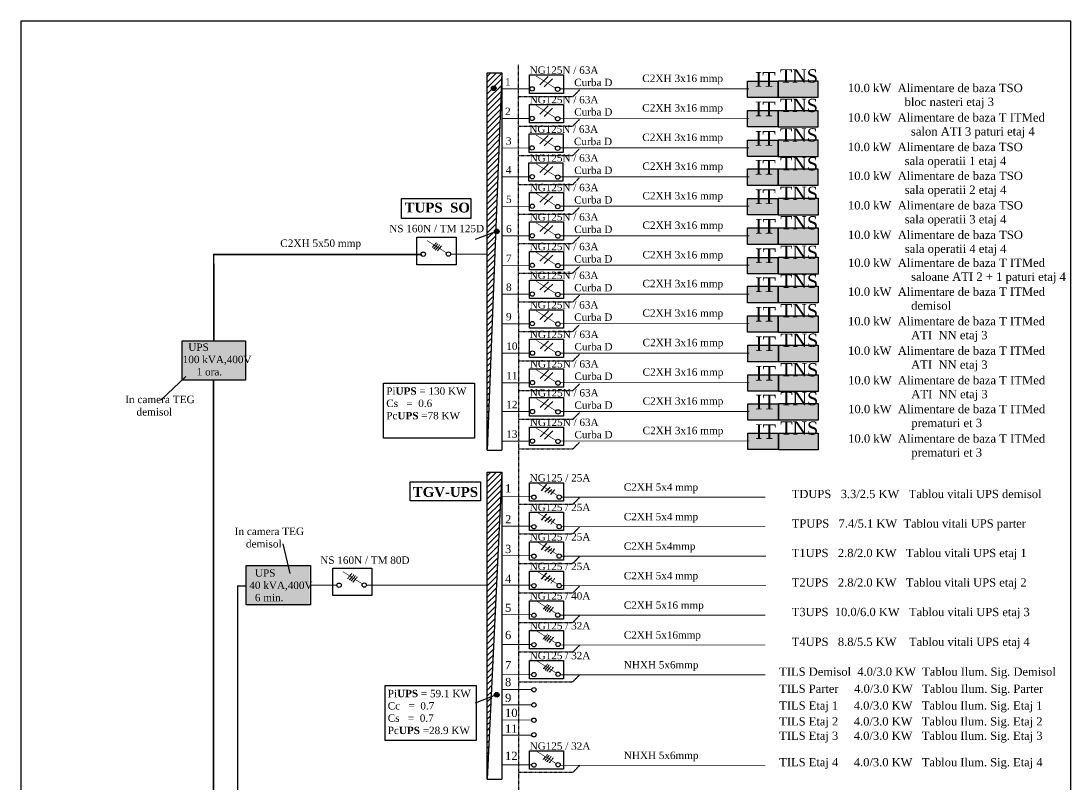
# Model space of a CAD drawing. Header units: inches. Extents: x -369701 to 85886, y 28217 to 66726.
# Drawn here: x -369701 to -353701, y 55089 to 66726 of the extents above; entities that cross this region are included whole.
import ezdxf

# ---------------------------------------------------------------- set-up
doc = ezdxf.new("R2010")
doc.units = ezdxf.units.IN
doc.header["$MEASUREMENT"] = 0
doc.linetypes.add('DASHED', pattern=[0.75, 0.5, -0.25])
doc.linetypes.add('DOUBLE_DASHED', pattern=[1.093611, 0.529167, -0.211667, 0.141111, -0.211667])
doc.layers.add('Circuite', color=7, linetype='Continuous', lineweight=25)
doc.layers.add('circuite iluminat normal', color=7, linetype='Continuous')
doc.layers.add('ELECTRICAL', color=7, linetype='Continuous')
doc.styles.get("Standard").update_dxf_attribs({"font": 'arial.ttf'})

msp = doc.modelspace()

# ---------------------------------------------------------------- hatches: boundary and pattern name
at = {"layer": 'Circuite', "linetype": 'DASHED', "ltscale": 5, "true_color": 0xffe79e}
for points in [[(-366281, 61248), (-366281, 61849), (-367243, 61849), (-367243, 61248)], [(-365302, 57811), (-365302, 58412), (-366264, 58412), (-366264, 57811)]]:
    msp.add_hatch(color=41, dxfattribs=at).paths.add_polyline_path(points)
at = {"layer": 'circuite iluminat normal', "true_color": 0xffe085}
for points in [[(-358165, 65560), (-358165, 65811), (-358630, 65811), (-358630, 65560)], [(-358165, 65110), (-358165, 65361), (-358630, 65361), (-358630, 65110)], [(-358165, 64660), (-358165, 64911), (-358631, 64911), (-358631, 64660)], [(-358163, 64219), (-358163, 64470), (-358629, 64470), (-358629, 64219)], [(-358163, 63769), (-358163, 64020), (-358628, 64020), (-358628, 63769)], [(-358162, 63319), (-358162, 63570), (-358628, 63570), (-358628, 63319)], [(-358162, 62869), (-358162, 63120), (-358628, 63120), (-358628, 62869)], [(-358162, 62429), (-358162, 62680), (-358628, 62680), (-358628, 62429)], [(-358162, 61979), (-358162, 62230), (-358628, 62230), (-358628, 61979)], [(-358160, 61529), (-358160, 61780), (-358625, 61780), (-358625, 61529)], [(-358160, 61079), (-358160, 61330), (-358625, 61330), (-358625, 61079)], [(-358160, 60639), (-358160, 60890), (-358625, 60890), (-358625, 60639)], [(-358160, 60189), (-358160, 60440), (-358625, 60440), (-358625, 60189)]]:
    msp.add_hatch(color=41, dxfattribs=at).paths.add_polyline_path(points)
at = {"layer": 'circuite iluminat normal', "true_color": 0xff8a8a}
for points in [[(-357557, 65557), (-357557, 65813), (-358165, 65813), (-358165, 65557)], [(-357557, 65107), (-357557, 65363), (-358165, 65363), (-358165, 65107)], [(-357558, 64657), (-357558, 64913), (-358165, 64913), (-358165, 64657)], [(-357556, 64217), (-357556, 64473), (-358163, 64473), (-358163, 64217)], [(-357555, 63767), (-357555, 64023), (-358163, 64023), (-358163, 63767)], [(-357555, 63317), (-357555, 63573), (-358162, 63573), (-358162, 63317)], [(-357555, 62867), (-357555, 63123), (-358162, 63123), (-358162, 62867)], [(-357555, 62427), (-357555, 62682), (-358162, 62682), (-358162, 62427)], [(-357555, 61977), (-357555, 62232), (-358162, 62232), (-358162, 61977)], [(-357552, 61527), (-357552, 61782), (-358160, 61782), (-358160, 61527)], [(-357552, 61077), (-357552, 61332), (-358160, 61332), (-358160, 61077)], [(-357552, 60636), (-357552, 60892), (-358160, 60892), (-358160, 60636)], [(-357552, 60186), (-357552, 60442), (-358160, 60442), (-358160, 60186)]]:
    msp.add_hatch(color=11, dxfattribs=at).paths.add_polyline_path(points)
at = {"layer": 'ELECTRICAL', "linetype": 'Continuous'}
h = msp.add_hatch(dxfattribs=at)
h.set_pattern_fill('ANSI31', color=5, scale=500, style=0)
h.set_pattern_definition([(45, (-306466.104, 113439), (-44.194174, 44.194174), [])])
h.paths.add_polyline_path([(-362373, 65936), (-362597, 65936), (-362597, 60182)])
for points in [[(-362533, 65701, 1), (-362462, 65701, 1)], [(-362488, 63518, 1), (-362417, 63518, 1)], [(-362488, 56450, 1), (-362417, 56450, 1)]]:
    msp.add_hatch(color=5, dxfattribs=at).paths.add_polyline_path(points)
h = msp.add_hatch(dxfattribs=at)
h.set_pattern_fill('ANSI31', color=5, scale=500, style=0)
h.set_pattern_definition([(45, (-306466.104, 107349.005), (-44.194174, 44.194174), [])])
h.paths.add_polyline_path([(-362373, 59846), (-362597, 59846), (-362597, 55165)])

# ---------------------------------------------------------------- linework, layer by layer
at = {"layer": 'Circuite', "linetype": 'Continuous'}
for p, q in [((-367566, 60949), (-367189, 61304)), ((-362597, 60182), (-362373, 60182)), ((-365599, 58301), (-365706, 58755))]:
    msp.add_line(p, q, dxfattribs=at)
at = {"layer": 'Circuite', "color": 5, "linetype": 'Continuous', "ltscale": 5}
for points in [[(-363905, 64020), (-362846, 64020), (-362846, 63715), (-363905, 63715)], [(-363769, 59698), (-362698, 59698), (-362698, 59409), (-363769, 59409)]]:
    msp.add_lwpolyline(points, close=True, dxfattribs=at)
at = {"layer": 'Circuite', "linetype": 'Continuous', "const_width": 25, "flags": 128}
for points in [[(-366762, 61849), (-366765, 63167), (-363589, 63167)], [(-361490, 53940), (-360172, 53940), (-360172, 54537), (-366767, 54537), (-366767, 61248)]]:
    msp.add_lwpolyline(points, dxfattribs=at)
at = {"layer": 'circuite iluminat normal'}
for p, q in [((-361797, 65755), (-361667, 65881)), ((-361731, 65720), (-361601, 65846)), ((-361797, 65305), (-361667, 65431)), ((-361731, 65270), (-361601, 65396)), ((-361797, 64855), (-361668, 64981)), ((-361731, 64820), (-361601, 64946)), ((-361795, 64414), (-361666, 64541)), ((-361729, 64379), (-361599, 64506)), ((-361795, 63964), (-361665, 64091)), ((-361728, 63929), (-361599, 64056)), ((-361795, 63514), (-361665, 63641)), ((-361728, 63479), (-361598, 63606)), ((-361795, 63064), (-361665, 63191)), ((-361728, 63029), (-361599, 63156)), ((-361795, 62624), (-361665, 62750)), ((-361728, 62589), (-361599, 62715)), ((-361795, 62174), (-361665, 62300)), ((-361728, 62139), (-361599, 62265)), ((-361792, 61724), (-361662, 61850)), ((-361725, 61689), (-361596, 61815)), ((-361792, 61274), (-361662, 61400)), ((-361725, 61239), (-361596, 61365)), ((-361792, 60834), (-361662, 60960)), ((-361725, 60799), (-361596, 60925)), ((-361792, 60384), (-361662, 60510)), ((-361725, 60349), (-361596, 60475))]:
    msp.add_line(p, q, dxfattribs=at)
for points in [[(-358630, 65811), (-358165, 65811), (-358165, 65560), (-358630, 65560)], [(-358165, 65813), (-357557, 65813), (-357557, 65557), (-358165, 65557)], [(-358630, 65361), (-358165, 65361), (-358165, 65110), (-358630, 65110)], [(-358165, 65363), (-357557, 65363), (-357557, 65107), (-358165, 65107)], [(-358631, 64911), (-358165, 64911), (-358165, 64660), (-358631, 64660)], [(-358165, 64913), (-357558, 64913), (-357558, 64657), (-358165, 64657)], [(-358629, 64470), (-358163, 64470), (-358163, 64219), (-358629, 64219)], [(-358163, 64473), (-357556, 64473), (-357556, 64217), (-358163, 64217)], [(-358628, 64020), (-358163, 64020), (-358163, 63769), (-358628, 63769)], [(-358163, 64023), (-357555, 64023), (-357555, 63767), (-358163, 63767)], [(-358628, 63570), (-358162, 63570), (-358162, 63319), (-358628, 63319)], [(-358162, 63573), (-357555, 63573), (-357555, 63317), (-358162, 63317)], [(-358628, 63120), (-358162, 63120), (-358162, 62869), (-358628, 62869)], [(-358162, 63123), (-357555, 63123), (-357555, 62867), (-358162, 62867)], [(-358628, 62680), (-358162, 62680), (-358162, 62429), (-358628, 62429)], [(-358162, 62682), (-357555, 62682), (-357555, 62427), (-358162, 62427)], [(-358628, 62230), (-358162, 62230), (-358162, 61979), (-358628, 61979)], [(-358162, 62232), (-357555, 62232), (-357555, 61977), (-358162, 61977)], [(-358625, 61780), (-358160, 61780), (-358160, 61529), (-358625, 61529)], [(-358160, 61782), (-357552, 61782), (-357552, 61527), (-358160, 61527)], [(-358625, 61330), (-358160, 61330), (-358160, 61079), (-358625, 61079)], [(-358160, 61332), (-357552, 61332), (-357552, 61077), (-358160, 61077)], [(-358625, 60890), (-358160, 60890), (-358160, 60639), (-358625, 60639)], [(-358160, 60892), (-357552, 60892), (-357552, 60636), (-358160, 60636)], [(-358625, 60440), (-358160, 60440), (-358160, 60189), (-358625, 60189)], [(-358160, 60442), (-357552, 60442), (-357552, 60186), (-358160, 60186)]]:
    msp.add_lwpolyline(points, close=True, dxfattribs=at)
at = {"layer": 'ELECTRICAL', "linetype": 'Continuous'}
for p, q in [((-362373, 65936), (-362597, 60182)), ((-363604, 63170), (-363604, 63170)), ((-361939, 62928), (-361939, 62928)), ((-361939, 62488), (-361939, 62488)), ((-361939, 62038), (-361939, 62038)), ((-361936, 61588), (-361936, 61588)), ((-361936, 61138), (-361936, 61138)), ((-361936, 60697), (-361936, 60697)), ((-361936, 60247), (-361936, 60247)), ((-362373, 59846), (-362597, 55165)), ((-361767, 59562), (-361689, 59661)), ((-361717, 59548), (-361639, 59619)), ((-361675, 59526), (-361611, 59583)), ((-361934, 59280), (-361934, 59280)), ((-361767, 59112), (-361689, 59211)), ((-361717, 59098), (-361639, 59169)), ((-361675, 59076), (-361611, 59133)), ((-361767, 58662), (-361689, 58761)), ((-361717, 58648), (-361639, 58719)), ((-361675, 58626), (-361611, 58683)), ((-361767, 58212), (-361689, 58311)), ((-361717, 58197), (-361639, 58269)), ((-364887, 58122), (-364887, 58122)), ((-361675, 58176), (-361611, 58233)), ((-361934, 57218), (-361934, 57218)), ((-361939, 56961), (-361939, 56961)), ((-361934, 56763), (-361934, 56763)), ((-361939, 56506), (-361939, 56506)), ((-361939, 56274), (-361939, 56274)), ((-361939, 56042), (-361939, 56042)), ((-361939, 55810), (-361939, 55810)), ((-361934, 55382), (-361934, 55382)), ((-361939, 55219), (-361939, 55219)), ((-362597, 55165), (-362373, 55165))]:
    msp.add_line(p, q, dxfattribs=at)
at = {"layer": 'ELECTRICAL', "linetype": 'DOUBLE_DASHED'}
for p, q in [((-362124, 66063), (-362109, 31887)), ((-361292, 65573), (-361191, 65674)), ((-362112, 65573), (-361292, 65573)), ((-362112, 65123), (-361292, 65123)), ((-361292, 65123), (-361191, 65224)), ((-362114, 64673), (-361294, 64673)), ((-361294, 64673), (-361193, 64774)), ((-361292, 64232), (-361191, 64334)), ((-362112, 64232), (-361292, 64232)), ((-361294, 63782), (-361192, 63884)), ((-362113, 63782), (-361294, 63782)), ((-361293, 63332), (-361192, 63434)), ((-363430, 63273), (-363369, 63350)), ((-363409, 63252), (-363348, 63329)), ((-363383, 63236), (-363321, 63313)), ((-363356, 63218), (-363294, 63295)), ((-362113, 63332), (-361293, 63332)), ((-362113, 62882), (-361293, 62882)), ((-361293, 62882), (-361192, 62984)), ((-362113, 62442), (-361293, 62442)), ((-361293, 62442), (-361192, 62543)), ((-361293, 61992), (-361192, 62093)), ((-362113, 61992), (-361293, 61992)), ((-361291, 61542), (-361189, 61643)), ((-362110, 61542), (-361291, 61542)), ((-361291, 61092), (-361189, 61193)), ((-362110, 61092), (-361291, 61092)), ((-362110, 60652), (-361291, 60652)), ((-361291, 60652), (-361189, 60753)), ((-362110, 60202), (-361291, 60202)), ((-361291, 60202), (-361189, 60303)), ((-361630, 59501), (-361568, 59578)), ((-361292, 59355), (-361191, 59456)), ((-362112, 59355), (-361292, 59355)), ((-361630, 59051), (-361568, 59128)), ((-362112, 58905), (-361292, 58905)), ((-361292, 58905), (-361191, 59006)), ((-361630, 58601), (-361568, 58678)), ((-362112, 58455), (-361292, 58455)), ((-361292, 58455), (-361191, 58556)), ((-364722, 58222), (-364661, 58299)), ((-364692, 58204), (-364630, 58281)), ((-364666, 58188), (-364604, 58265)), ((-364638, 58170), (-364577, 58247)), ((-361630, 58151), (-361568, 58227)), ((-361292, 58005), (-361191, 58106)), ((-362112, 58005), (-361292, 58005)), ((-361739, 57755), (-361677, 57832)), ((-361713, 57739), (-361651, 57816)), ((-361685, 57721), (-361624, 57798)), ((-361648, 57710), (-361587, 57787)), ((-361292, 57555), (-361191, 57656)), ((-362112, 57555), (-361292, 57555)), ((-361739, 57300), (-361677, 57377)), ((-361713, 57284), (-361651, 57361)), ((-361685, 57266), (-361624, 57343)), ((-361648, 57250), (-361587, 57327)), ((-361292, 57105), (-361191, 57206)), ((-362112, 57105), (-361292, 57105)), ((-361739, 56845), (-361677, 56922)), ((-361713, 56829), (-361651, 56906)), ((-361685, 56811), (-361624, 56888)), ((-361648, 56795), (-361587, 56872)), ((-362112, 56650), (-361292, 56650)), ((-361292, 56650), (-361191, 56751)), ((-361739, 55464), (-361677, 55541)), ((-361713, 55448), (-361651, 55525)), ((-361685, 55430), (-361624, 55507)), ((-361648, 55414), (-361587, 55491)), ((-361292, 55269), (-361191, 55370)), ((-362112, 55269), (-361292, 55269))]:
    msp.add_line(p, q, dxfattribs=at)
at = {"layer": 'ELECTRICAL', "color": 5, "linetype": 'Continuous'}
for p, q in [((-362777, 63398), (-362455, 63523)), ((-362777, 56330), (-362455, 56455))]:
    msp.add_line(p, q, dxfattribs=at)
at = {"layer": 'ELECTRICAL', "linetype": 'Continuous', "flags": 128}
msp.add_lwpolyline([(-369701, 28226), (-353701, 28226), (-353701, 66726), (-369701, 66726)], close=True, dxfattribs=at)
at = {"layer": 'ELECTRICAL', "linetype": 'Continuous'}
for points in [[(-362597, 60182), (-362597, 65936), (-362373, 65936), (-362373, 60182)], [(-362597, 55165), (-362597, 59846), (-362373, 59846), (-362373, 55165)]]:
    msp.add_lwpolyline(points, dxfattribs=at)
for points in [[(-361953, 65903), (-361435, 65903), (-361435, 65623), (-361953, 65623)], [(-361953, 65453), (-361435, 65453), (-361435, 65173), (-361953, 65173)], [(-361957, 65003), (-361439, 65003), (-361439, 64723), (-361957, 64723)], [(-361960, 64563), (-361442, 64563), (-361442, 64283), (-361960, 64283)], [(-361953, 64113), (-361435, 64113), (-361435, 63833), (-361953, 63833)], [(-361953, 63663), (-361435, 63663), (-361435, 63383), (-361953, 63383)], [(-363667, 63428), (-363072, 63428), (-363072, 63010), (-363667, 63010)], [(-361953, 63213), (-361435, 63213), (-361435, 62933), (-361953, 62933)], [(-361953, 62773), (-361435, 62773), (-361435, 62493), (-361953, 62493)], [(-361953, 62323), (-361435, 62323), (-361435, 62043), (-361953, 62043)], [(-367243, 61849), (-366281, 61849), (-366281, 61248), (-367243, 61248)], [(-361950, 61873), (-361432, 61873), (-361432, 61593), (-361950, 61593)], [(-361950, 61423), (-361432, 61423), (-361432, 61143), (-361950, 61143)], [(-361950, 60982), (-361432, 60982), (-361432, 60702), (-361950, 60702)], [(-361950, 60532), (-361432, 60532), (-361432, 60252), (-361950, 60252)], [(-361953, 59685), (-361435, 59685), (-361435, 59405), (-361953, 59405)], [(-361953, 59235), (-361435, 59235), (-361435, 58955), (-361953, 58955)], [(-361953, 58785), (-361435, 58785), (-361435, 58505), (-361953, 58505)], [(-366268, 58423), (-365290, 58423), (-365290, 57822), (-366268, 57822)], [(-364949, 58380), (-364355, 58380), (-364355, 57962), (-364949, 57962)], [(-361953, 58335), (-361435, 58335), (-361435, 58055), (-361953, 58055)], [(-361953, 57885), (-361435, 57885), (-361435, 57605), (-361953, 57605)], [(-361953, 57430), (-361435, 57430), (-361435, 57150), (-361953, 57150)], [(-361953, 56975), (-361435, 56975), (-361435, 56695), (-361953, 56695)], [(-361953, 55595), (-361435, 55595), (-361435, 55315), (-361953, 55315)]]:
    msp.add_lwpolyline(points, close=True, dxfattribs=at)
at = {"layer": 'ELECTRICAL', "linetype": 'Continuous', "flags": 128}
for points, const_width in [([(-361549, 65697), (-361852, 65887)], 9.1), ([(-361549, 65697), (-361852, 65887)], 9.1), ([(-362373, 65690), (-361945, 65690)], 13.6), ([(-362373, 65690), (-361946, 65690)], 13.6), ([(-362373, 65690), (-361945, 65690)], 13.6), ([(-361494, 65691), (-358605, 65691)], 13.6), ([(-361549, 65247), (-361852, 65437)], 9.1), ([(-361549, 65247), (-361852, 65437)], 9.1), ([(-362373, 65240), (-361945, 65240)], 13.6), ([(-362373, 65240), (-361946, 65240)], 13.6), ([(-362373, 65240), (-361945, 65240)], 13.6), ([(-361494, 65241), (-358605, 65241)], 13.6), ([(-361550, 64797), (-361852, 64987)], 9.1), ([(-361550, 64797), (-361852, 64987)], 9.1), ([(-362373, 64790), (-361946, 64790)], 13.6), ([(-362373, 64790), (-361946, 64790)], 13.6), ([(-361494, 64791), (-358605, 64791)], 13.6), ([(-361548, 64357), (-361850, 64547)], 9.1), ([(-361548, 64357), (-361850, 64547)], 9.1), ([(-362377, 64350), (-361944, 64350)], 13.6), ([(-362373, 64350), (-361946, 64350)], 13.6), ([(-361492, 64351), (-358603, 64351)], 13.6), ([(-361547, 63907), (-361850, 64097)], 9.1), ([(-361547, 63907), (-361850, 64097)], 9.1), ([(-362373, 63900), (-361943, 63900)], 13.6), ([(-362373, 63900), (-361943, 63900)], 13.6), ([(-361492, 63901), (-358603, 63901)], 13.6), ([(-361547, 63457), (-361849, 63647)], 9.1), ([(-361547, 63457), (-361849, 63647)], 9.1), ([(-363215, 63189), (-363514, 63377)], 9), ([(-362373, 63450), (-361943, 63450)], 13.6), ([(-362373, 63450), (-361943, 63450)], 13.6), ([(-361491, 63451), (-358602, 63451)], 13.6), ([(-361547, 63007), (-361849, 63197)], 9.1), ([(-361547, 63007), (-361849, 63197)], 9.1), ([(-363154, 63170), (-362602, 63170)], 18), ([(-362373, 63000), (-361943, 63000)], 13.6), ([(-362373, 63000), (-361943, 63000)], 13.6), ([(-361491, 63001), (-358602, 63001)], 13.6), ([(-361547, 62567), (-361849, 62756)], 9.1), ([(-361547, 62567), (-361849, 62756)], 9.1), ([(-362373, 62559), (-361943, 62559)], 13.6), ([(-362373, 62559), (-361943, 62559)], 13.6), ([(-361491, 62560), (-358602, 62560)], 13.6), ([(-361547, 62117), (-361849, 62306)], 9.1), ([(-361547, 62117), (-361849, 62306)], 9.1), ([(-362373, 62109), (-361943, 62109)], 13.6), ([(-362373, 62109), (-361943, 62109)], 13.6), ([(-361491, 62110), (-358602, 62110)], 13.6), ([(-361544, 61667), (-361846, 61856)], 9.1), ([(-361544, 61667), (-361846, 61856)], 9.1), ([(-362371, 61659), (-361940, 61659)], 13.6), ([(-362371, 61659), (-361940, 61659)], 13.6), ([(-361489, 61660), (-358600, 61660)], 13.6), ([(-361544, 61217), (-361847, 61406)], 9.1), ([(-361544, 61217), (-361847, 61406)], 9.1), ([(-362371, 61209), (-361940, 61209)], 13.6), ([(-362371, 61209), (-361940, 61209)], 13.6), ([(-361489, 61210), (-358600, 61210)], 13.6), ([(-361544, 60776), (-361847, 60966)], 9.1), ([(-361544, 60776), (-361847, 60966)], 9.1), ([(-362371, 60769), (-361940, 60769)], 13.6), ([(-362371, 60769), (-361940, 60769)], 13.6), ([(-361489, 60770), (-358600, 60770)], 13.6), ([(-361544, 60326), (-361847, 60516)], 9.1), ([(-361544, 60326), (-361847, 60516)], 9.1), ([(-362371, 60319), (-361940, 60319)], 13.6), ([(-362371, 60319), (-361940, 60319)], 13.6), ([(-361489, 60320), (-358600, 60320)], 13.6), ([(-361526, 59488), (-361825, 59676)], 9), ([(-361526, 59488), (-361825, 59676)], 9), ([(-362370, 59472), (-361917, 59472)], 13.5), ([(-362370, 59472), (-361917, 59472)], 13.5), ([(-361478, 59465), (-358359, 59465)], 13.5), ([(-361526, 59038), (-361825, 59226)], 9), ([(-361526, 59038), (-361825, 59226)], 9), ([(-362370, 59022), (-361917, 59022)], 13.5), ([(-362370, 59022), (-361917, 59022)], 13.5), ([(-361478, 59015), (-358359, 59015)], 13.5), ([(-361478, 59015), (-358359, 59015)], 13.5), ([(-361526, 58588), (-361825, 58776)], 9), ([(-361526, 58588), (-361825, 58776)], 9), ([(-362370, 58572), (-361917, 58572)], 13.5), ([(-361478, 58565), (-358347, 58565)], 13.5), ([(-361478, 58565), (-358359, 58565)], 13.5), ([(-364498, 58141), (-364797, 58329)], 9), ([(-361526, 58138), (-361825, 58326)], 9), ([(-361526, 58138), (-361825, 58326)], 9), ([(-359706, 54803), (-366401, 54803), (-366397, 58111), (-366268, 58111)], 20), ([(-365289, 58122), (-364887, 58122)], 18), ([(-364437, 58122), (-362602, 58122)], 18), ([(-362370, 58122), (-361917, 58122)], 13.5), ([(-361478, 58115), (-358347, 58115)], 13.5), ([(-361478, 58115), (-358359, 58115)], 13.5), ([(-361545, 57692), (-361844, 57880)], 9), ([(-362370, 57672), (-361917, 57672)], 13.5), ([(-361478, 57665), (-358359, 57665)], 13.5), ([(-361545, 57237), (-361844, 57425)], 9), ([(-362370, 57217), (-361917, 57217)], 13.5), ([(-362370, 57217), (-361917, 57217)], 13.5), ([(-362370, 57217), (-361940, 57217)], 9), ([(-361478, 57210), (-358359, 57210)], 13.5), ([(-361545, 56782), (-361844, 56970)], 9), ([(-362370, 56762), (-361917, 56762)], 13.5), ([(-362370, 56762), (-361917, 56762)], 13.5), ([(-362370, 56762), (-361940, 56762)], 9), ([(-361478, 56755), (-358359, 56755)], 13.5), ([(-362370, 56530), (-361917, 56530)], 13.5), ([(-362370, 56530), (-361917, 56530)], 13.5), ([(-362370, 56298), (-361917, 56298)], 13.5), ([(-362370, 56298), (-361917, 56298)], 13.5), ([(-362370, 56066), (-361917, 56066)], 13.5), ([(-362370, 56066), (-361917, 56066)], 13.5), ([(-362370, 55834), (-361917, 55834)], 13.5), ([(-362370, 55834), (-361917, 55834)], 13.5), ([(-361545, 55401), (-361844, 55589)], 9), ([(-362370, 55381), (-361917, 55381)], 13.5), ([(-362370, 55381), (-361917, 55381)], 13.5), ([(-362370, 55381), (-361940, 55381)], 9), ([(-361478, 55374), (-358359, 55374)], 13.5)]:
    msp.add_lwpolyline(points, dxfattribs=dict(at, const_width=const_width))
at = {"layer": 'ELECTRICAL', "color": 5, "linetype": 'Continuous'}
for points in [[(-364178, 61202), (-362788, 61202), (-362788, 60363), (-364178, 60363)], [(-364154, 56590), (-362765, 56590), (-362765, 55751), (-364154, 55751)]]:
    msp.add_lwpolyline(points, close=True, dxfattribs=at)
for centre in [(-362498, 65701), (-362452, 63518), (-362452, 56450)]:
    msp.add_circle(centre, 35.5, dxfattribs=at)
at = {"layer": 'ELECTRICAL', "linetype": 'Continuous'}
for centre, radius in [((-361913, 65691), 33.5), ((-361912, 65691), 33.5), ((-361523, 65686), 33.5), ((-361913, 65241), 33.5), ((-361912, 65241), 33.5), ((-361523, 65236), 33.5), ((-361913, 64791), 33.5), ((-361913, 64791), 33.5), ((-361523, 64786), 33.5), ((-361911, 64351), 33.5), ((-361521, 64346), 33.5), ((-361910, 63901), 33.5), ((-361910, 63901), 33.5), ((-361521, 63896), 33.5), ((-361910, 63451), 33.5), ((-361910, 63451), 33.5), ((-361520, 63446), 33.5), ((-363572, 63170), 33.1), ((-363187, 63171), 33.1), ((-361910, 63001), 33.5), ((-361910, 63001), 33.5), ((-361520, 62996), 33.5), ((-361910, 62561), 33.5), ((-361910, 62561), 33.5), ((-361520, 62555), 33.5), ((-361910, 62111), 33.5), ((-361910, 62111), 33.5), ((-361520, 62105), 33.5), ((-361907, 61661), 33.5), ((-361907, 61661), 33.5), ((-361518, 61655), 33.5), ((-361907, 61211), 33.5), ((-361907, 61211), 33.5), ((-361518, 61205), 33.5), ((-361907, 60770), 33.5), ((-361907, 60770), 33.5), ((-361518, 60765), 33.5), ((-361907, 60320), 33.5), ((-361907, 60320), 33.5), ((-361518, 60315), 33.5), ((-361884, 59464), 33.1), ((-361500, 59465), 33.1), ((-361884, 59014), 33.1), ((-361500, 59015), 33.1), ((-361884, 58564), 33.1), ((-361500, 58565), 33.1), ((-364854, 58122), 33.1), ((-364470, 58123), 33.1), ((-361884, 58114), 33.1), ((-361500, 58115), 33.1), ((-361884, 57664), 33.1), ((-361522, 57665), 33.1), ((-361884, 57214), 33.1), ((-361517, 57219), 33.1), ((-361884, 56759), 33.1), ((-361517, 56764), 33.1), ((-361884, 56527), 33.1), ((-361884, 56295), 33.1), ((-361884, 56063), 33.1), ((-361884, 55840), 33.1), ((-361884, 55378), 33.1), ((-361517, 55384), 33.1)]:
    msp.add_circle(centre, radius, dxfattribs=at)

# ---------------------------------------------------------------- texts
at = {"layer": 'Circuite', "attachment_point": 1}
for s, insert, char_height, width in [('{\\fTimes New Roman|b0|i0|c0|p18;     \\H0.6x;   IT}', (-359471, 65947), 371.25, 12530.24), ('{\\fTimes New Roman|b0|i0|c0|p18;    \\H0.5x;    TNS}', (-359053, 65990), 405, 13669.35), ('{\\fTimes New Roman|b0|i0|c0|p18;     \\H0.6x;   IT}', (-359471, 65497), 371.25, 12530.24), ('{\\fTimes New Roman|b0|i0|c0|p18;    \\H0.5x;    TNS}', (-359053, 65540), 405, 13669.35), ('{\\fTimes New Roman|b0|i0|c0|p18;     \\H0.6x;   IT}', (-359471, 65047), 371.25, 12530.24), ('{\\fTimes New Roman|b0|i0|c0|p18;    \\H0.5x;    TNS}', (-359053, 65090), 405, 13669.35), ('{\\fTimes New Roman|b0|i0|c0|p18;    \\H0.5x;    TNS}', (-359051, 64650), 405, 13669.35), ('{\\fTimes New Roman|b0|i0|c0|p18;     \\H0.6x;   IT}', (-359469, 64607), 371.25, 12530.24), ('{\\fTimes New Roman|b0|i0|c0|p18;    \\H0.5x;    TNS}', (-359051, 64200), 405, 13669.35), ('{\\fTimes New Roman|b0|i0|c0|p18;     \\H0.6x;   IT}', (-359469, 64157), 371.25, 12530.24), ('{\\fTimes New Roman|b0|i0|c0|p18;     \\H0.6x;   IT}', (-359468, 63707), 371.25, 12530.24), ('{\\fTimes New Roman|b0|i0|c0|p18;    \\H0.5x;    TNS}', (-359050, 63750), 405, 13669.35), ('{\\fTimes New Roman|b0|i0|c0|p18;     \\H0.6x;   IT}', (-359468, 63257), 371.25, 12530.24), ('{\\fTimes New Roman|b0|i0|c0|p18;    \\H0.5x;    TNS}', (-359050, 63300), 405, 13669.35), ('{\\fTimes New Roman|b0|i0|c0|p18;     \\H0.6x;   IT}', (-359468, 62816), 371.25, 12530.24), ('{\\fTimes New Roman|b0|i0|c0|p18;    \\H0.5x;    TNS}', (-359050, 62859), 405, 13669.35), ('{\\fTimes New Roman|b0|i0|c0|p18;    \\H0.5x;    TNS}', (-359050, 62409), 405, 13669.35), ('{\\fTimes New Roman|b0|i0|c0|p18;     \\H0.6x;   IT}', (-359468, 62366), 371.25, 12530.24), ('{\\fTimes New Roman|b0|i0|c0|p18;    \\H0.5x;    TNS}', (-359048, 61959), 405, 13669.35), ('{\\fTimes New Roman|b0|i0|c0|p18;     \\H0.6x;   IT}', (-359466, 61916), 371.25, 12530.24), ('{\\fTimes New Roman|b0|i0|c0|p18;     \\H0.6x;   IT}', (-359466, 61466), 371.25, 12530.24), ('{\\fTimes New Roman|b0|i0|c0|p18;    \\H0.5x;    TNS}', (-359048, 61509), 405, 13669.35), ('{\\fTimes New Roman|b0|i0|c0|p18;     \\H0.6x;   IT}', (-359466, 61026), 371.25, 12530.24), ('{\\fTimes New Roman|b0|i0|c0|p18;    \\H0.5x;    TNS}', (-359048, 61069), 405, 13669.35), ('{\\fTimes New Roman|b0|i0|c0|p18;     \\H0.6x;   IT}', (-359466, 60576), 371.25, 12530.24), ('{\\fTimes New Roman|b0|i0|c0|p18;    \\H0.5x;    TNS}', (-359048, 60619), 405, 13669.35)]:
    msp.add_mtext(s, dxfattribs=dict(at, insert=insert, char_height=char_height, width=width))
at = {"layer": 'Circuite', "color": 5, "linetype": 'Continuous', "char_height": 112.507, "width": 1639.19, "attachment_point": 1}
for s, insert in [('{\\fTimes New Roman|b0|i0|c0|p18;Pi\\fTimes New Roman|b1|i0|c0|p18;UPS\\fTimes New Roman|b0|i0|c0|p18; = 130 KW\\PCs   =  0.6\\PPc\\fTimes New Roman|b1|i0|c0|p18;UPS\\fTimes New Roman|b0|i0|c0|p18; =78 KW}', (-364135, 61139)), ('{\\fTimes New Roman|b0|i0|c0|p18;Pi\\fTimes New Roman|b1|i0|c0|p18;UPS\\fTimes New Roman|b0|i0|c0|p18; = 59.1 KW\\PCc   =  0.7\\PCs   =  0.7\\PPc\\fTimes New Roman|b1|i0|c0|p18;UPS\\fTimes New Roman|b0|i0|c0|p18; =28.9 KW}', (-364112, 56526))]:
    msp.add_mtext(s, dxfattribs=dict(at, insert=insert))
at = {"layer": 'ELECTRICAL', "linetype": 'Continuous', "attachment_point": 1}
for s, insert, char_height, width in [('{\\fTimes New Roman|b0|i0|c0|p18;NG125N / 63A\\P                Curba D}', (-361950, 66033), 112.5, 31494.36), ('{\\fTimes New Roman|b0|i0|c0|p18;1}', (-362325, 65854), 113.74, 366.69), ('{\\fTimes New Roman|b0|i0|c0|p18;NG125N / 63A\\P                Curba D}', (-361950, 65583), 112.5, 31494.36), ('{\\fTimes New Roman|b0|i0|c0|p18;2}', (-362325, 65404), 113.74, 366.69), ('{\\fTimes New Roman|b0|i0|c0|p18;NG125N / 63A\\P                Curba D}', (-361954, 65133), 112.5, 31494.36), ('{\\fTimes New Roman|b0|i0|c0|p18;3}', (-362312, 64954), 113.74, 366.69), ('{\\fTimes New Roman|b0|i0|c0|p18;NG125N / 63A\\P                Curba D}', (-361950, 64693), 112.5, 31494.36), ('{\\fTimes New Roman|b0|i0|c0|p18;4}', (-362313, 64514), 113.74, 366.69), ('{\\fTimes New Roman|b0|i0|c0|p18;NG125N / 63A\\P                Curba D}', (-361950, 64243), 112.5, 31494.36), ('{\\fTimes New Roman|b0|i0|c0|p18;5}', (-362310, 64064), 113.74, 366.69), ('{\\fTimes New Roman|b1|i0|c0|p18;\\C5;TUPS  SO}', (-363855, 63956), 150, 3202.08), ('{\\fTimes New Roman|b0|i0|c0|p18;NG125N / 63A\\P                Curba D}', (-361950, 63793), 112.5, 31494.36), ('{\\fTimes New Roman|b0|i0|c0|p18;  \\H1.1201x;NS 160N / TM 125D}', (-364165, 63617), 100.45, 3202.08), ('{\\fTimes New Roman|b0|i0|c0|p18;6}', (-362310, 63614), 113.74, 366.69), ('{\\fTimes New Roman|b0|i0|c0|p18;NG125N / 63A\\P                Curba D}', (-361950, 63343), 112.5, 31494.36), ('{\\fTimes New Roman|b0|i0|c0|p18;7}', (-362310, 63164), 113.74, 366.69), ('{\\fTimes New Roman|b0|i0|c0|p18;NG125N / 63A\\P                Curba D}', (-361950, 62903), 112.5, 31494.36), ('{\\fTimes New Roman|b0|i0|c0|p18;8}', (-362310, 62724), 113.74, 366.69), ('{\\fTimes New Roman|b0|i0|c0|p18;NG125N / 63A\\P                Curba D}', (-361950, 62453), 112.5, 31494.36), ('{\\fTimes New Roman|b0|i0|c0|p18;9}', (-362310, 62274), 113.74, 366.69), ('{\\fTimes New Roman|b0|i0|c0|p18;NG125N / 63A\\P                Curba D}', (-361947, 62003), 112.5, 31494.36), ('{\\fTimes New Roman|b0|i0|c0|p18;  UPS\\P100 kVA,400V\\P     1 ora.}', (-367236, 61808), 112.51, 1262.42), ('{\\fTimes New Roman|b0|i0|c0|p18;10}', (-362307, 61824), 113.74, 366.69), ('{\\fTimes New Roman|b0|i0|c0|p18;NG125N / 63A\\P                Curba D}', (-361947, 61553), 112.5, 31494.36), ('{\\fTimes New Roman|b0|i0|c0|p18;11}', (-362307, 61374), 113.74, 366.69), ('\\pxt11;{\\fTimes New Roman|b0|i0|c0|p18;In camera TEG \\P    demisol}', (-368113, 61012), 113.74, 3202.08), ('{\\fTimes New Roman|b0|i0|c0|p18;NG125N / 63A\\P                Curba D}', (-361947, 61112), 112.5, 31494.36), ('{\\fTimes New Roman|b0|i0|c0|p18;12}', (-362307, 60933), 113.74, 366.69), ('{\\fTimes New Roman|b0|i0|c0|p18;NG125N / 63A\\P                Curba D}', (-361947, 60662), 112.5, 31494.36), ('{\\fTimes New Roman|b0|i0|c0|p18;13}', (-362307, 60483), 113.74, 366.69), ('{\\fTimes New Roman|b0|i0|c0|p18;NG125 / 25A }', (-361950, 59815), 112.5, 31494.36), ('{\\fTimes New Roman|b1|i0|c0|p18;\\C5;TGV-UPS}', (-363731, 59619), 150, 3202.08), ('{\\fTimes New Roman|b0|i0|c0|p18;1}', (-362325, 59663), 126.38, 407.44), ('\\pxt29;{\\fTimes New Roman|b0|i0|c0|p18;NG125 / 25A }', (-361950, 59365), 112.5, 31494.36), ('{\\fTimes New Roman|b0|i0|c0|p18;2}', (-362325, 59190), 126.38, 407.44), ('\\pxt11;{\\fTimes New Roman|b0|i0|c0|p18;In camera TEG \\P    demisol}', (-366445, 59000), 113.74, 3202.08), ('{\\fTimes New Roman|b0|i0|c0|p18;NG125 / 25A }', (-361950, 58915), 112.5, 31494.36), ('{\\fTimes New Roman|b0|i0|c0|p18;3}', (-362325, 58738), 126.38, 407.44), ('{\\fTimes New Roman|b0|i0|c0|p18;  \\H1.1201x;NS 160N / TM 80D}', (-365216, 58560), 100.45, 3202.08), ('{\\fTimes New Roman|b0|i0|c0|p18;NG125 / 25A }', (-361950, 58465), 112.5, 31494.36), ('{\\fTimes New Roman|b0|i0|c0|p18;  UPS\\P40 kVA,400V\\P  6 min.}', (-366221, 58364), 112.51, 979.58), ('{\\fTimes New Roman|b0|i0|c0|p18;4}', (-362325, 58282), 126.38, 407.44), ('{\\fTimes New Roman|b0|i0|c0|p18;NG125 / 40A }', (-361950, 58015), 112.5, 31494.36), ('{\\fTimes New Roman|b0|i0|c0|p18;5}', (-362325, 57841), 126.38, 407.44), ('{\\fTimes New Roman|b0|i0|c0|p18;NG125 / 32A }', (-361950, 57560), 112.5, 31494.36), ('{\\fTimes New Roman|b0|i0|c0|p18;6}', (-362325, 57425), 126.38, 407.44), ('{\\fTimes New Roman|b0|i0|c0|p18;7}', (-362325, 56967), 126.38, 407.44), ('{\\fTimes New Roman|b0|i0|c0|p18;NG125 / 32A }', (-361950, 57105), 112.5, 31494.36), ('{\\fTimes New Roman|b0|i0|c0|p18;8}', (-362325, 56708), 126.38, 407.44), ('{\\fTimes New Roman|b0|i0|c0|p18;9}', (-362325, 56467), 126.38, 407.44), ('{\\fTimes New Roman|b0|i0|c0|p18;10}', (-362325, 56238), 126.38, 407.44), ('{\\fTimes New Roman|b0|i0|c0|p18;11}', (-362325, 55997), 126.38, 407.44), ('{\\fTimes New Roman|b0|i0|c0|p18;NG125 / 32A }', (-361950, 55725), 112.5, 31494.36), ('{\\fTimes New Roman|b0|i0|c0|p18;12}', (-362325, 55582), 126.38, 407.44)]:
    msp.add_mtext(s, dxfattribs=dict(at, insert=insert, char_height=char_height, width=width))
at = {"layer": 'ELECTRICAL', "linetype": 'DOUBLE_DASHED', "attachment_point": 1}
for s, insert, char_height, width in [('{\\fTimes New Roman|b0|i0|c0|p18;C2XH 3x16 mmp}', (-360234, 65909), 113.74, 2532.58), ('{\\fTimes New Roman|b0|i0|c0|p18;         10.0 kW  Alimentare de baza TSO \\P                           bloc nasteri etaj 3}', (-357535, 65769), 127.39, 7699.66), ('{\\fTimes New Roman|b0|i0|c0|p18;C2XH 3x16 mmp}', (-360234, 65459), 113.74, 2532.58), ('{\\fTimes New Roman|b0|i0|c0|p18;         10.0 kW  Alimentare de baza T ITMed\\P                             salon ATI 3 paturi etaj 4}', (-357535, 65319), 127.39, 7699.66), ('{\\fTimes New Roman|b0|i0|c0|p18;C2XH 3x16 mmp}', (-360234, 65009), 113.74, 2532.58), ('{\\fTimes New Roman|b0|i0|c0|p18;         10.0 kW  Alimentare de baza TSO \\P                           sala operatii 1 etaj 4}', (-357535, 64869), 127.39, 7699.66), ('{\\fTimes New Roman|b0|i0|c0|p18;C2XH 3x16 mmp}', (-360232, 64569), 113.74, 2532.58), ('{\\fTimes New Roman|b0|i0|c0|p18;         10.0 kW  Alimentare de baza TSO \\P                           sala operatii 2 etaj 4}', (-357533, 64429), 127.39, 7699.66), ('{\\fTimes New Roman|b0|i0|c0|p18;C2XH 3x16 mmp}', (-360232, 64119), 113.74, 2532.58), ('{\\fTimes New Roman|b0|i0|c0|p18;         10.0 kW  Alimentare de baza TSO \\P                           sala operatii 3 etaj 4}', (-357533, 63979), 127.39, 7699.66), ('{\\fTimes New Roman|b0|i0|c0|p18;C2XH 3x16 mmp}', (-360231, 63669), 113.74, 2532.58), ('{\\fTimes New Roman|b0|i0|c0|p18;         10.0 kW  Alimentare de baza TSO \\P                           sala operatii 4 etaj 4}', (-357532, 63529), 127.39, 7699.66), ('{\\fTimes New Roman|b0|i0|c0|p18;C2XH 5x50 mmp}', (-365750, 63394), 113.74, 2532.58), ('{\\fTimes New Roman|b0|i0|c0|p18;C2XH 3x16 mmp}', (-360231, 63219), 113.74, 2532.58), ('{\\fTimes New Roman|b0|i0|c0|p18;         10.0 kW  Alimentare de baza T ITMed\\P                             saloane ATI 2 + 1 paturi etaj 4}', (-357532, 63103), 127.39, 7699.66), ('{\\fTimes New Roman|b0|i0|c0|p18;C2XH 3x16 mmp}', (-360231, 62779), 113.74, 2532.58), ('{\\fTimes New Roman|b0|i0|c0|p18;         10.0 kW  Alimentare de baza T ITMed\\P                             demisol}', (-357532, 62662), 127.39, 7699.66), ('{\\fTimes New Roman|b0|i0|c0|p18;C2XH 3x16 mmp}', (-360231, 62329), 113.74, 2532.58), ('{\\fTimes New Roman|b0|i0|c0|p18;         10.0 kW  Alimentare de baza T ITMed\\P                             ATI  NN etaj 3}', (-357532, 62212), 127.39, 7699.66), ('{\\fTimes New Roman|b0|i0|c0|p18;C2XH 3x16 mmp}', (-360229, 61879), 113.74, 2532.58), ('{\\fTimes New Roman|b0|i0|c0|p18;         10.0 kW  Alimentare de baza T ITMed\\P                             ATI  NN etaj 3}', (-357532, 61762), 127.39, 7699.66), ('{\\fTimes New Roman|b0|i0|c0|p18;C2XH 3x16 mmp}', (-360229, 61429), 113.74, 2532.58), ('{\\fTimes New Roman|b0|i0|c0|p18;         10.0 kW  Alimentare de baza T ITMed\\P                             ATI  NN etaj 3}', (-357530, 61312), 127.39, 7699.66), ('{\\fTimes New Roman|b0|i0|c0|p18;C2XH 3x16 mmp}', (-360229, 60988), 113.74, 2532.58), ('{\\fTimes New Roman|b0|i0|c0|p18;         10.0 kW  Alimentare de baza T ITMed\\P                             prematuri et 3}', (-357530, 60872), 127.39, 7699.66), ('{\\fTimes New Roman|b0|i0|c0|p18;C2XH 3x16 mmp}', (-360229, 60538), 113.74, 2532.58), ('{\\fTimes New Roman|b0|i0|c0|p18;         10.0 kW  Alimentare de baza T ITMed\\P                             prematuri et 3}', (-357530, 60422), 127.39, 7699.66), ('\\pxt14;{\\fTimes New Roman|b0|i0|c0|p18;C2XH 5x4 mmp}', (-360515, 59674), 112.51, 2505.18), ('{\\fTimes New Roman|b0|i0|c0|p18;     TDUPS   3.3/2.5 KW   Tablou vitali UPS demisol}', (-358194, 59576), 126.01, 7616.34), ('{\\fTimes New Roman|b0|i0|c0|p18;C2XH 5x4 mmp}', (-360515, 59224), 112.51, 2505.18), ('{\\fTimes New Roman|b0|i0|c0|p18;     TPUPS   7.4/5.1 KW  Tablou vitali UPS parter}', (-358194, 59126), 126.01, 7616.34), ('{\\fTimes New Roman|b0|i0|c0|p18;C2XH 5x4mmp}', (-360515, 58774), 112.51, 2505.18), ('{\\fTimes New Roman|b0|i0|c0|p18;     T1UPS   2.8/2.0 KW   Tablou vitali UPS etaj 1}', (-358194, 58676), 126.01, 7616.34), ('{\\fTimes New Roman|b0|i0|c0|p18;C2XH 5x4 mmp}', (-360515, 58324), 112.51, 2505.18), ('\\pxt12;{\\fTimes New Roman|b0|i0|c0|p18;     T2UPS   2.8/2.0 KW   Tablou vitali UPS etaj 2}', (-358194, 58226), 126.01, 7616.34), ('{\\fTimes New Roman|b0|i0|c0|p18;C2XH 5x16 mmp}', (-360515, 57874), 112.51, 2505.18), ('{\\fTimes New Roman|b0|i0|c0|p18;     T3UPS  10.0/6.0 KW   Tablou vitali UPS etaj 3}', (-358194, 57776), 126.01, 7616.34), ('{\\fTimes New Roman|b0|i0|c0|p18;C2XH 5x16mmp}', (-360515, 57419), 112.51, 2505.18), ('{\\fTimes New Roman|b0|i0|c0|p18;     T4UPS   8.8/5.5 KW    Tablou vitali UPS etaj 4}', (-358194, 57321), 126.01, 7616.34), ('{\\fTimes New Roman|b0|i0|c0|p18;NHXH 5x6mmp}', (-360515, 56964), 112.51, 2505.18), ('{\\fTimes New Roman|b0|i0|c0|p18; TILS Demisol  4.0/3.0 KW  Tablou Ilum. Sig. Demisol}', (-358194, 56866), 126.01, 7616.34), ('{\\fTimes New Roman|b0|i0|c0|p18; TILS Parter     4.0/3.0 KW   Tablou Ilum. Sig. Parter}', (-358194, 56606), 126.01, 7616.34), ('{\\fTimes New Roman|b0|i0|c0|p18; TILS Etaj 1     4.0/3.0 KW   Tablou Ilum. Sig. Etaj 1}', (-358194, 56350), 126.01, 7616.34), ('{\\fTimes New Roman|b0|i0|c0|p18; TILS Etaj 2     4.0/3.0 KW   Tablou Ilum. Sig. Etaj 2}', (-358194, 56108), 126.01, 7616.34), ('{\\fTimes New Roman|b0|i0|c0|p18; TILS Etaj 3     4.0/3.0 KW   Tablou Ilum. Sig. Etaj 3}', (-358194, 55889), 126.01, 7616.34), ('{\\fTimes New Roman|b0|i0|c0|p18;NHXH 5x6mmp}', (-360515, 55583), 112.51, 2505.18), ('{\\fTimes New Roman|b0|i0|c0|p18; TILS Etaj 4     4.0/3.0 KW   Tablou Ilum. Sig. Etaj 4}', (-358194, 55485), 126.01, 7616.34)]:
    msp.add_mtext(s, dxfattribs=dict(at, insert=insert, char_height=char_height, width=width))

doc.saveas('drawing.dxf')
